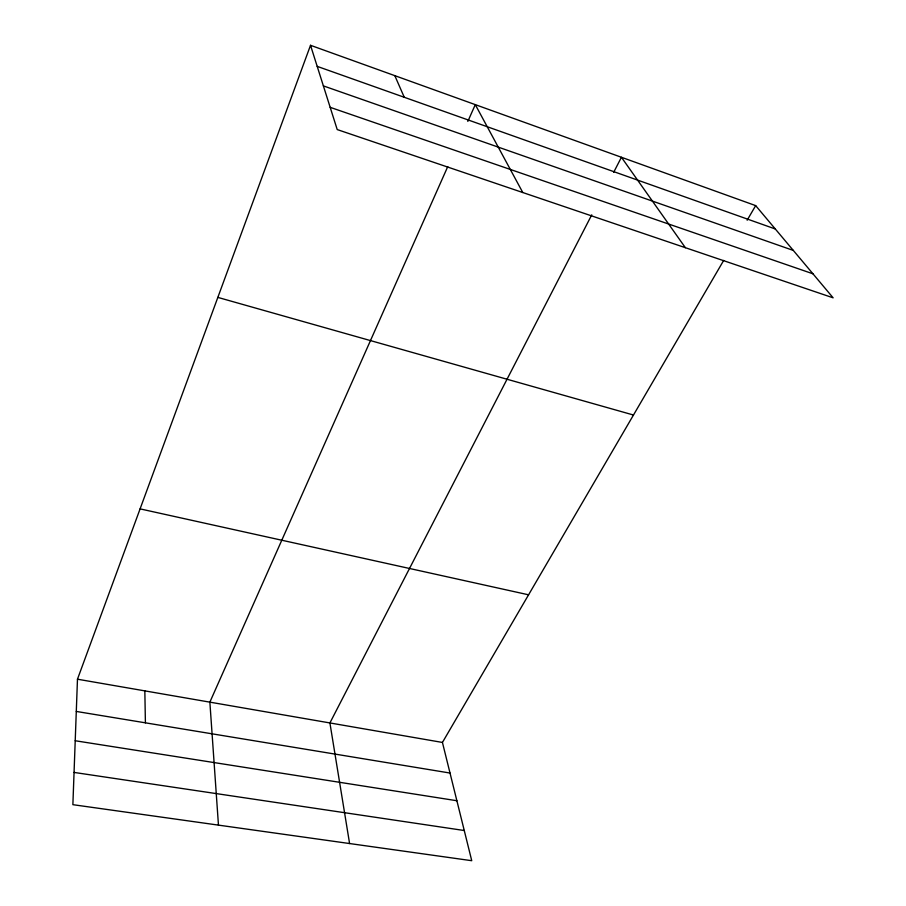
<?xml version="1.0" encoding="UTF-8"?>
<svg xmlns="http://www.w3.org/2000/svg" width="906" height="906" viewBox="0 0 906 906"><rect width="100%" height="100%" fill="white"/><g stroke="black" fill="none" stroke-linecap="round" stroke-linejoin="round"><path stroke-width="1.36" d="M310.52 45.3L337.213 129.569L833.124 297.825L755.672 205.617L310.52 45.3L77.474 679.206L72.876 804.675L471.743 860.7L442.434 742.444L723.69 260.418M447.745 166.625L209.864 702.139L218.459 825.128M467.824 121.427L475.288 104.643L522.785 192.525M591.754 214.847L329.909 722.943L349.591 843.543M613.69 172.287L621.425 157.27L685.378 247.7M747.144 220.226L755.672 205.617M74.054 772.422L464.268 830.519M75.221 740.746L456.884 800.734M76.297 711.437L450.022 773.045M77.474 679.206L442.434 742.444M140.09 508.878L528.572 594.812M217.848 297.395L633.487 415.027M330.169 107.327L812.942 273.793M323.374 85.889L793.316 250.43M317.202 66.376L775.298 228.98M394.823 75.662L404.269 97.282M144.835 690.87L145.402 722.829"/></g></svg>
